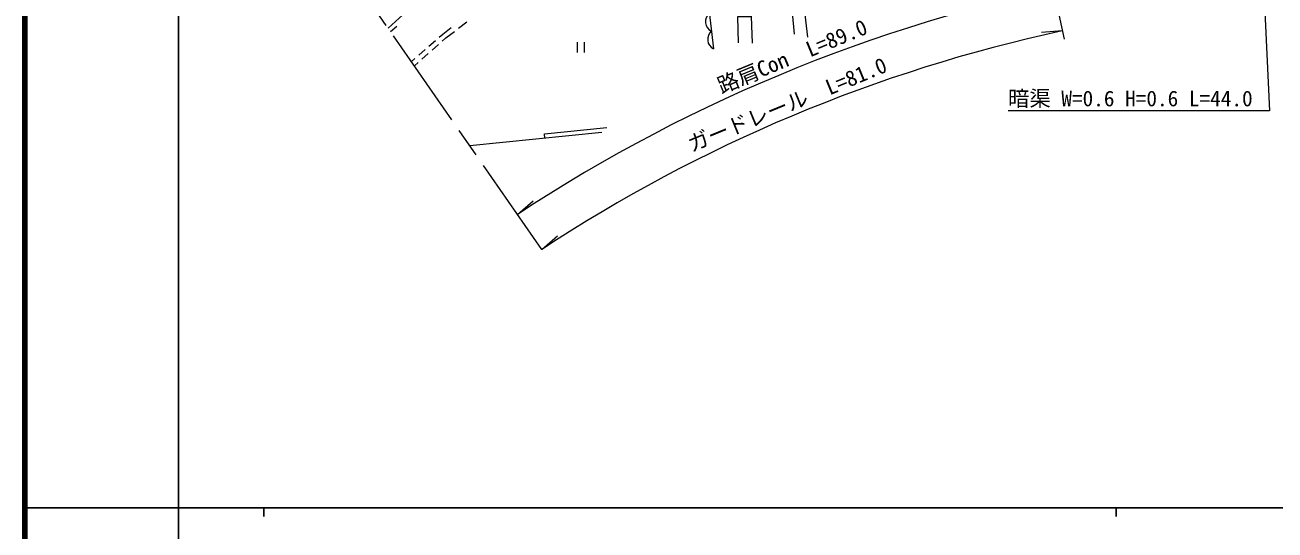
# Model space of a CAD drawing. Units: millimetres, scale not verified. Extents: x 40000 to 680000, y 20000 to 380000.
# Drawn here: x 40000 to 186620, y 202409 to 261660 of the extents above; entities that cross this region are included whole.
import ezdxf
from ezdxf.enums import TextEntityAlignment as Align

# ---------------------------------------------------------------- set-up
doc = ezdxf.new("R2010")
doc.units = ezdxf.units.MM
doc.header["$LTSCALE"] = 1000
doc.linetypes.add('CHAIN', pattern=[18.5, 12, -1.5, 3.5, -1.5])
doc.linetypes.add('DASHED', pattern=[7.5, 6, -1.5])
for name, color, linetype, lineweight in [('M-BGD', 7, 'Continuous', 13), ('M-BMK', 2, 'CHAIN', 13), ('M-STR-HTXT', 7, 'Continuous', 13), ('M-TTL', 2, 'Continuous', 140), ('M-TTL-BAND', 7, 'Continuous', 25)]:
    doc.layers.add(name, color=color, linetype=linetype, lineweight=lineweight)
doc.styles.add('ＭＳ ゴシック', font='')
doc.styles.get('ＭＳ ゴシック').set_extended_font_data('MS Gothic')

msp = doc.modelspace()

# ---------------------------------------------------------------- linework, layer by layer
at = {"layer": 'M-BGD'}
for p, q in [((129337, 281579), (131775, 260242)), ((118577, 277455), (120743, 258871)), ((82881, 260885), (83595, 261529)), ((88997, 260601), (89997, 261376)), ((90840, 261270), (91826, 262034)), ((87387, 259179), (88136, 259841)), ((88586, 260238), (88997, 260601)), ((88950, 259758), (89380, 260138)), ((89380, 260138), (90366, 260903)), ((104779, 259640), (104779, 258440)), ((105579, 259640), (105579, 258440)), ((86187, 258120), (86937, 258782)), ((86551, 257640), (87300, 258302)), ((87750, 258699), (88500, 259361)), ((85326, 257359), (85738, 257723)), ((85671, 256863), (86101, 257243)), ((92161, 247507), (107670, 249070))]:
    msp.add_line(p, q, dxfattribs=at)
for points in [[(82594, 261299), (85626, 264033), (90143, 267393), (95325, 270843), (100803, 274140), (110804, 279513), (117476, 282439), (125907, 285730), (134837, 289261)], [(125346, 259540), (125180, 263659), (121923, 263573), (121263, 268825), (122283, 268856), (122158, 271825), (124029, 271904), (123953, 274009), (128971, 274189), (130225, 260587)], [(100981, 248396), (100931, 248893), (108227, 249629)]]:
    msp.add_lwpolyline(points, dxfattribs=at)
at = {"layer": 'M-BGD', "linetype": 'DASHED'}
msp.add_lwpolyline([(125222, 262624), (123566, 262602), (123668, 259559)], dxfattribs=at)
at = {"layer": 'M-BGD'}
for centre in [(121086, 262051), (121326, 259986)]:
    msp.add_arc(centre, 1258, 130.93121, 242.36298, dxfattribs=at)
at = {"layer": 'M-BMK'}
msp.add_line((100613, 235321), (57859, 296959), dxfattribs=at)
at = {"layer": 'M-STR-HTXT'}
for p, q in [((183890, 295059), (185974, 251571)), ((158070, 277638), (161880, 259993)), ((161669, 260970), (159222, 260779)), ((185974, 251571), (155308, 251571)), ((97763, 239430), (99612, 241045)), ((100613, 235321), (102463, 236935))]:
    msp.add_line(p, q, dxfattribs=at)
for radius, start, end in [(185000, 100.45194, 123.42438), (180000, 102.18676, 123.38765)]:
    msp.add_arc((199667, 85027), radius, start, end, dxfattribs=at)
at = {"layer": 'M-TTL'}
msp.add_line((40000, 380000), (40000, 20000), dxfattribs=at)
at = {"layer": 'M-TTL-BAND'}
for p, q in [((58000, 370000), (58000, 20000)), ((40000, 205000), (579000, 205000)), ((68000, 205000), (68000, 204000)), ((168000, 205000), (168000, 204000))]:
    msp.add_line(p, q, dxfattribs=at)

# ---------------------------------------------------------------- texts
at = {"layer": 'M-STR-HTXT', "style": 'ＭＳ ゴシック'}
for s, p in [('路肩Con\u3000L=89.0', (130550, 256630)), ('ガードレール\u3000L=81.0', (129951, 250978))]:
    msp.add_text(s, height=1833, rotation=22.374, dxfattribs=at).set_placement(p, align=Align.BOTTOM_CENTER)
msp.add_text('暗渠 W=0.6 H=0.6 L=44.0', height=1833, dxfattribs=at).set_placement((155308, 251571), align=Align.BOTTOM_LEFT)

doc.saveas('drawing.dxf')
